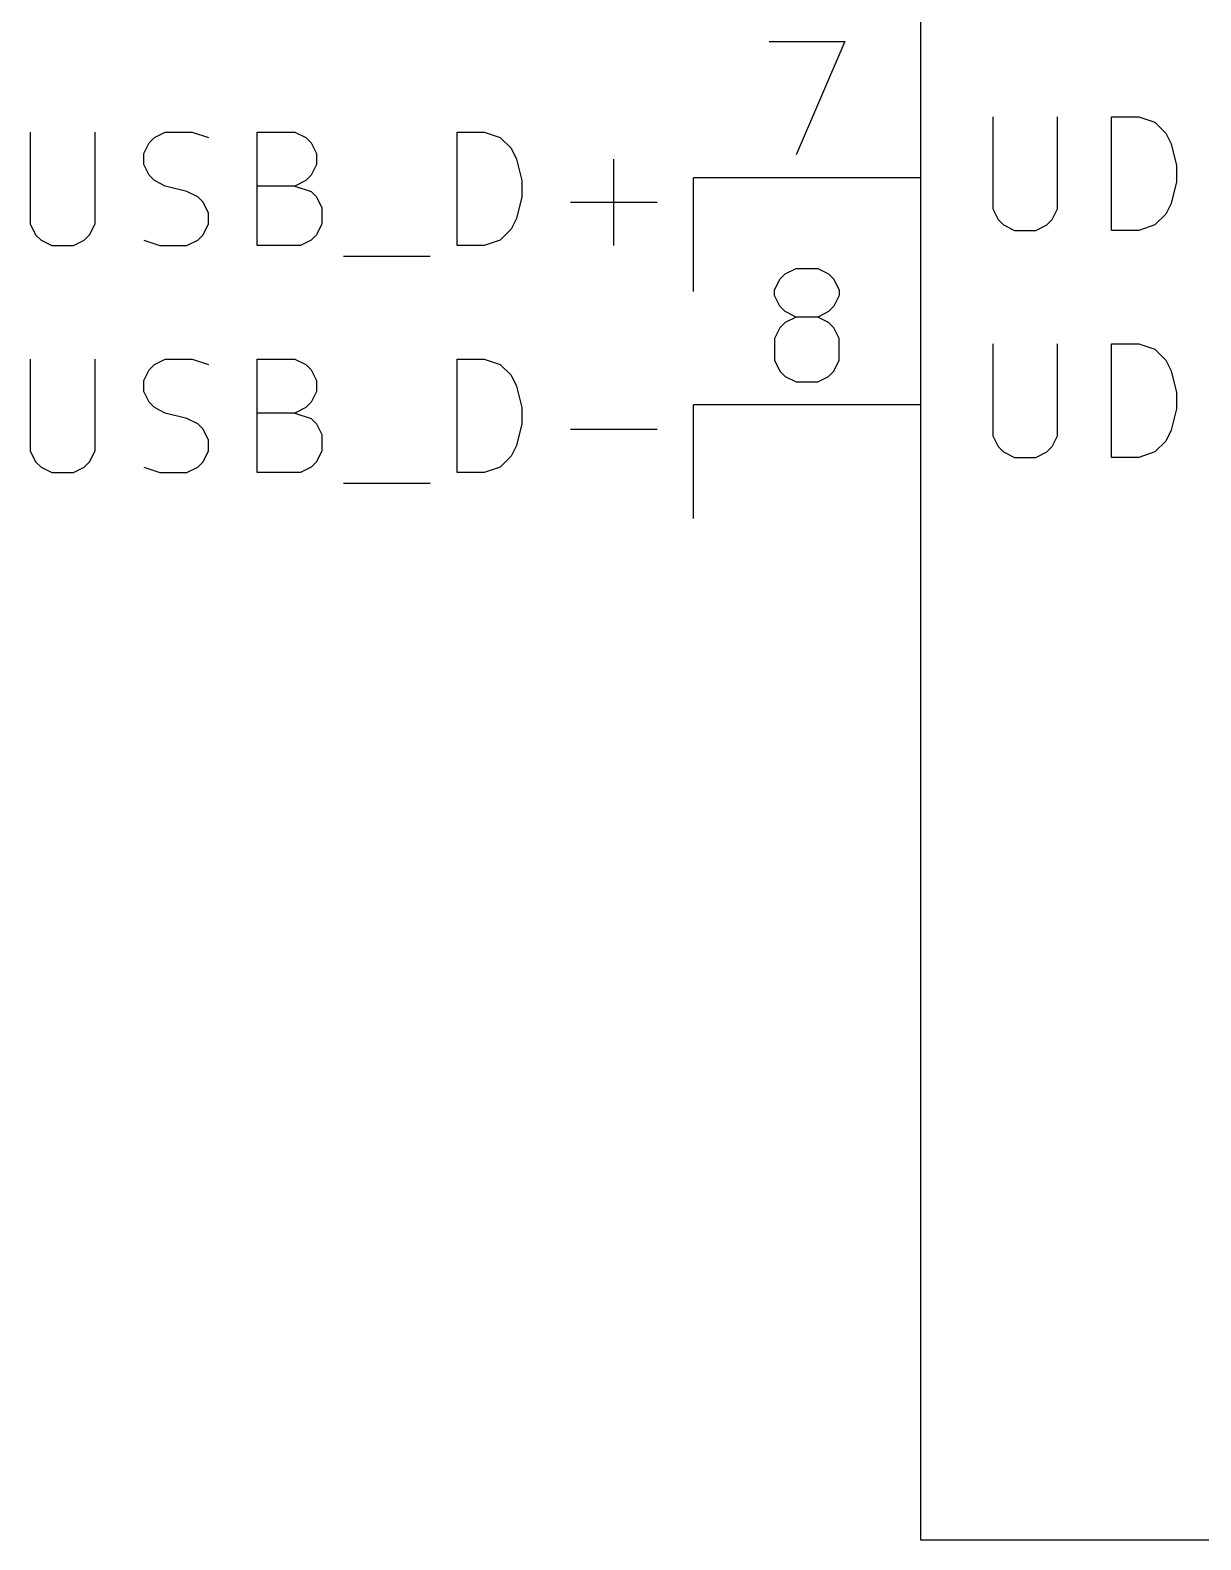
# Model space of a CAD drawing. Header units: inches. Extents: x 0.4 to 16.1, y -11.3 to -0.4.
# Drawn here: x 12.108 to 12.624, y -3.35 to -2.685 of the extents above; entities that cross this region are included whole.
import ezdxf

# ---------------------------------------------------------------- set-up
doc = ezdxf.new("R2010")
doc.units = ezdxf.units.IN
doc.header["$MEASUREMENT"] = 0
for name, color, linetype in [('GREENSIXTYFIVE', 129, 'CONTINUOUS'), ('LIGHTGREEN', 92, 'CONTINUOUS'), ('LIGHTRED', 12, 'CONTINUOUS'), ('RED', 14, 'CONTINUOUS'), ('REDSIX', 19, 'CONTINUOUS'), ('WHITE', 250, 'CONTINUOUS')]:
    doc.layers.add(name, color=color, linetype=linetype)

msp = doc.modelspace()

# ---------------------------------------------------------------- linework, layer by layer
at = {"layer": 'GREENSIXTYFIVE', "linetype": 'CONTINUOUS'}
for p, q in [((12.5319, -2.72313), (12.5319, -2.76361)), ((12.5319, -2.72313), (12.5319, -2.76361)), ((12.56047, -2.76361), (12.56047, -2.72313)), ((12.56047, -2.76361), (12.56047, -2.72313)), ((12.58428, -2.77313), (12.58428, -2.72313)), ((12.58428, -2.72313), (12.59619, -2.72313)), ((12.58428, -2.77313), (12.58428, -2.72313)), ((12.58428, -2.72313), (12.59619, -2.72313)), ((12.59619, -2.72313), (12.60333, -2.72551)), ((12.59619, -2.72313), (12.60333, -2.72551)), ((12.60333, -2.72551), (12.60809, -2.73028)), ((12.60333, -2.72551), (12.60809, -2.73028)), ((12.60809, -2.73028), (12.61048, -2.73504)), ((12.60809, -2.73028), (12.61048, -2.73504)), ((12.61048, -2.73504), (12.61285, -2.74456)), ((12.61048, -2.73504), (12.61285, -2.74456)), ((12.61285, -2.74456), (12.61285, -2.7517)), ((12.61285, -2.74456), (12.61285, -2.7517)), ((12.61285, -2.7517), (12.61048, -2.76122)), ((12.61285, -2.7517), (12.61048, -2.76122)), ((12.5319, -2.76361), (12.53428, -2.76837)), ((12.5319, -2.76361), (12.53428, -2.76837)), ((12.55809, -2.76837), (12.56047, -2.76361)), ((12.55809, -2.76837), (12.56047, -2.76361)), ((12.60809, -2.76599), (12.60333, -2.77075)), ((12.60809, -2.76599), (12.60333, -2.77075)), ((12.61048, -2.76122), (12.60809, -2.76599)), ((12.61048, -2.76122), (12.60809, -2.76599)), ((12.53428, -2.76837), (12.53667, -2.77075)), ((12.53428, -2.76837), (12.53667, -2.77075)), ((12.53667, -2.77075), (12.54143, -2.77313)), ((12.53667, -2.77075), (12.54143, -2.77313)), ((12.54143, -2.77313), (12.55095, -2.77313)), ((12.54143, -2.77313), (12.55095, -2.77313)), ((12.55095, -2.77313), (12.55571, -2.77075)), ((12.55095, -2.77313), (12.55571, -2.77075)), ((12.55571, -2.77075), (12.55809, -2.76837)), ((12.55571, -2.77075), (12.55809, -2.76837)), ((12.59619, -2.77313), (12.58428, -2.77313)), ((12.59619, -2.77313), (12.58428, -2.77313)), ((12.60333, -2.77075), (12.59619, -2.77313)), ((12.60333, -2.77075), (12.59619, -2.77313)), ((12.5319, -2.82313), (12.5319, -2.86361)), ((12.5319, -2.82313), (12.5319, -2.86361)), ((12.56047, -2.86361), (12.56047, -2.82313)), ((12.56047, -2.86361), (12.56047, -2.82313)), ((12.58428, -2.87313), (12.58428, -2.82313)), ((12.58428, -2.82313), (12.59619, -2.82313)), ((12.58428, -2.87313), (12.58428, -2.82313)), ((12.58428, -2.82313), (12.59619, -2.82313)), ((12.59619, -2.82313), (12.60333, -2.82551)), ((12.59619, -2.82313), (12.60333, -2.82551)), ((12.60333, -2.82551), (12.60809, -2.83028)), ((12.60333, -2.82551), (12.60809, -2.83028)), ((12.60809, -2.83028), (12.61048, -2.83504)), ((12.60809, -2.83028), (12.61048, -2.83504)), ((12.61048, -2.83504), (12.61285, -2.84456)), ((12.61048, -2.83504), (12.61285, -2.84456)), ((12.61285, -2.84456), (12.61285, -2.8517)), ((12.61285, -2.84456), (12.61285, -2.8517)), ((12.61285, -2.8517), (12.61048, -2.86122)), ((12.61285, -2.8517), (12.61048, -2.86122)), ((12.5319, -2.86361), (12.53428, -2.86837)), ((12.5319, -2.86361), (12.53428, -2.86837)), ((12.55809, -2.86837), (12.56047, -2.86361)), ((12.55809, -2.86837), (12.56047, -2.86361)), ((12.60809, -2.86599), (12.60333, -2.87075)), ((12.60809, -2.86599), (12.60333, -2.87075)), ((12.61048, -2.86122), (12.60809, -2.86599)), ((12.61048, -2.86122), (12.60809, -2.86599)), ((12.53428, -2.86837), (12.53667, -2.87075)), ((12.53428, -2.86837), (12.53667, -2.87075)), ((12.53667, -2.87075), (12.54143, -2.87313)), ((12.53667, -2.87075), (12.54143, -2.87313)), ((12.55095, -2.87313), (12.55571, -2.87075)), ((12.55095, -2.87313), (12.55571, -2.87075)), ((12.55571, -2.87075), (12.55809, -2.86837)), ((12.55571, -2.87075), (12.55809, -2.86837)), ((12.60333, -2.87075), (12.59619, -2.87313)), ((12.60333, -2.87075), (12.59619, -2.87313)), ((12.54143, -2.87313), (12.55095, -2.87313)), ((12.54143, -2.87313), (12.55095, -2.87313)), ((12.59619, -2.87313), (12.58428, -2.87313)), ((12.59619, -2.87313), (12.58428, -2.87313))]:
    msp.add_line(p, q, dxfattribs=at)
at = {"layer": 'LIGHTGREEN', "linetype": 'CONTINUOUS'}
for p, q in [((12.4, -2.8), (12.4, -2.75)), ((12.4, -2.9), (12.4, -2.85))]:
    msp.add_line(p, q, dxfattribs=at)
at = {"layer": 'LIGHTRED', "linetype": 'CONTINUOUS'}
for p, q in [((12.43333, -2.68988), (12.46667, -2.68988)), ((12.43333, -2.68988), (12.46667, -2.68988)), ((12.46667, -2.68988), (12.44524, -2.73988)), ((12.46667, -2.68988), (12.44524, -2.73988)), ((12.43809, -2.79464), (12.44048, -2.79226)), ((12.43809, -2.79464), (12.44048, -2.79226)), ((12.44048, -2.79226), (12.44524, -2.78988)), ((12.44048, -2.79226), (12.44524, -2.78988)), ((12.44524, -2.78988), (12.45476, -2.78988)), ((12.44524, -2.78988), (12.45476, -2.78988)), ((12.45476, -2.78988), (12.45952, -2.79226)), ((12.45476, -2.78988), (12.45952, -2.79226)), ((12.45952, -2.79226), (12.46191, -2.79464)), ((12.45952, -2.79226), (12.46191, -2.79464)), ((12.43572, -2.7994), (12.43809, -2.79464)), ((12.43572, -2.7994), (12.43809, -2.79464)), ((12.43572, -2.80178), (12.43572, -2.7994)), ((12.43572, -2.80178), (12.43572, -2.7994)), ((12.46191, -2.79464), (12.46429, -2.7994)), ((12.46191, -2.79464), (12.46429, -2.7994)), ((12.46429, -2.7994), (12.46429, -2.80178)), ((12.46429, -2.7994), (12.46429, -2.80178)), ((12.43809, -2.80655), (12.43572, -2.80178)), ((12.43809, -2.80655), (12.43572, -2.80178)), ((12.44048, -2.80893), (12.43809, -2.80655)), ((12.44048, -2.80893), (12.43809, -2.80655)), ((12.46191, -2.80655), (12.45952, -2.80893)), ((12.46191, -2.80655), (12.45952, -2.80893)), ((12.46429, -2.80178), (12.46191, -2.80655)), ((12.46429, -2.80178), (12.46191, -2.80655)), ((12.44524, -2.81131), (12.44048, -2.80893)), ((12.44524, -2.81131), (12.44048, -2.80893)), ((12.44524, -2.81131), (12.44048, -2.81369)), ((12.44524, -2.81131), (12.44048, -2.81369)), ((12.45476, -2.81131), (12.44524, -2.81131)), ((12.45476, -2.81131), (12.44524, -2.81131)), ((12.45952, -2.80893), (12.45476, -2.81131)), ((12.45952, -2.80893), (12.45476, -2.81131)), ((12.45952, -2.81369), (12.45476, -2.81131)), ((12.45952, -2.81369), (12.45476, -2.81131)), ((12.43809, -2.81607), (12.43572, -2.82083)), ((12.43809, -2.81607), (12.43572, -2.82083)), ((12.44048, -2.81369), (12.43809, -2.81607)), ((12.44048, -2.81369), (12.43809, -2.81607)), ((12.46191, -2.81607), (12.45952, -2.81369)), ((12.46191, -2.81607), (12.45952, -2.81369)), ((12.46429, -2.82083), (12.46191, -2.81607)), ((12.46429, -2.82083), (12.46191, -2.81607)), ((12.43572, -2.82083), (12.43572, -2.83035)), ((12.43572, -2.82083), (12.43572, -2.83035)), ((12.46429, -2.83035), (12.46429, -2.82083)), ((12.46429, -2.83035), (12.46429, -2.82083)), ((12.43572, -2.83035), (12.43809, -2.83512)), ((12.43572, -2.83035), (12.43809, -2.83512)), ((12.46191, -2.83512), (12.46429, -2.83035)), ((12.46191, -2.83512), (12.46429, -2.83035)), ((12.43809, -2.83512), (12.44048, -2.8375)), ((12.43809, -2.83512), (12.44048, -2.8375)), ((12.44048, -2.8375), (12.44524, -2.83988)), ((12.44048, -2.8375), (12.44524, -2.83988)), ((12.45476, -2.83988), (12.45952, -2.8375)), ((12.45476, -2.83988), (12.45952, -2.8375)), ((12.45952, -2.8375), (12.46191, -2.83512)), ((12.45952, -2.8375), (12.46191, -2.83512)), ((12.44524, -2.83988), (12.45476, -2.83988)), ((12.44524, -2.83988), (12.45476, -2.83988))]:
    msp.add_line(p, q, dxfattribs=at)
at = {"layer": 'RED', "linetype": 'CONTINUOUS'}
for p, q in [((12.5, -2.35), (12.5, -3.35)), ((12.5, -2.75), (12.4, -2.75)), ((12.5, -2.75), (12.4, -2.75)), ((12.5, -2.85), (12.4, -2.85)), ((12.5, -2.85), (12.4, -2.85)), ((12.5, -3.35), (13.1, -3.35))]:
    msp.add_line(p, q, dxfattribs=at)
at = {"layer": 'REDSIX', "linetype": 'CONTINUOUS'}
for p, q in [((12.10779, -2.7298), (12.10779, -2.77028)), ((12.13636, -2.77028), (12.13636, -2.7298)), ((12.16017, -2.73456), (12.16256, -2.73218)), ((12.16256, -2.73218), (12.16732, -2.7298)), ((12.16732, -2.7298), (12.17922, -2.7298)), ((12.17922, -2.7298), (12.18637, -2.73218)), ((12.20779, -2.7798), (12.20779, -2.7298)), ((12.20779, -2.7298), (12.22446, -2.7298)), ((12.22446, -2.7298), (12.22922, -2.73218)), ((12.22922, -2.73218), (12.2316, -2.73456)), ((12.29589, -2.7798), (12.29589, -2.7298)), ((12.29589, -2.7298), (12.30779, -2.7298)), ((12.30779, -2.7298), (12.31493, -2.73218)), ((12.31493, -2.73218), (12.3197, -2.73694)), ((12.1578, -2.73932), (12.16017, -2.73456)), ((12.1578, -2.74409), (12.1578, -2.73932)), ((12.2316, -2.73456), (12.23398, -2.73932)), ((12.23398, -2.73932), (12.23398, -2.74409)), ((12.3197, -2.73694), (12.32208, -2.7417)), ((12.16017, -2.74885), (12.1578, -2.74409)), ((12.23398, -2.74409), (12.2316, -2.74885)), ((12.32208, -2.7417), (12.32446, -2.75123)), ((12.36493, -2.7798), (12.36493, -2.7417)), ((12.16256, -2.75123), (12.16017, -2.74885)), ((12.16732, -2.75361), (12.16256, -2.75123)), ((12.22922, -2.75123), (12.22446, -2.75361)), ((12.2316, -2.74885), (12.22922, -2.75123)), ((12.32446, -2.75123), (12.32446, -2.75837)), ((12.17684, -2.75599), (12.16732, -2.75361)), ((12.1816, -2.75837), (12.17684, -2.75599)), ((12.18398, -2.76075), (12.1816, -2.75837)), ((12.22446, -2.75361), (12.20779, -2.75361)), ((12.22446, -2.75361), (12.2316, -2.75599)), ((12.2316, -2.75599), (12.23398, -2.75837)), ((12.23398, -2.75837), (12.23636, -2.76313)), ((12.32446, -2.75837), (12.32208, -2.76789)), ((12.18637, -2.76552), (12.18398, -2.76075)), ((12.18637, -2.77028), (12.18637, -2.76552)), ((12.23636, -2.76313), (12.23636, -2.77028)), ((12.34589, -2.76075), (12.38398, -2.76075)), ((12.10779, -2.77028), (12.11017, -2.77504)), ((12.13398, -2.77504), (12.13636, -2.77028)), ((12.18398, -2.77504), (12.18637, -2.77028)), ((12.23636, -2.77028), (12.23398, -2.77504)), ((12.3197, -2.77266), (12.31493, -2.77742)), ((12.32208, -2.76789), (12.3197, -2.77266)), ((12.11017, -2.77504), (12.11256, -2.77742)), ((12.11256, -2.77742), (12.11731, -2.7798)), ((12.11731, -2.7798), (12.12684, -2.7798)), ((12.12684, -2.7798), (12.1316, -2.77742)), ((12.1316, -2.77742), (12.13398, -2.77504)), ((12.1578, -2.77742), (12.16494, -2.7798)), ((12.16494, -2.7798), (12.17684, -2.7798)), ((12.17684, -2.7798), (12.1816, -2.77742)), ((12.1816, -2.77742), (12.18398, -2.77504)), ((12.22684, -2.7798), (12.20779, -2.7798)), ((12.2316, -2.77742), (12.22684, -2.7798)), ((12.23398, -2.77504), (12.2316, -2.77742)), ((12.30779, -2.7798), (12.29589, -2.7798)), ((12.31493, -2.77742), (12.30779, -2.7798)), ((12.24589, -2.78456), (12.28398, -2.78456)), ((12.10779, -2.8298), (12.10779, -2.87028)), ((12.13636, -2.87028), (12.13636, -2.8298)), ((12.16017, -2.83456), (12.16256, -2.83218)), ((12.16256, -2.83218), (12.16732, -2.8298)), ((12.16732, -2.8298), (12.17922, -2.8298)), ((12.17922, -2.8298), (12.18637, -2.83218)), ((12.20779, -2.8798), (12.20779, -2.8298)), ((12.20779, -2.8298), (12.22446, -2.8298)), ((12.22446, -2.8298), (12.22922, -2.83218)), ((12.22922, -2.83218), (12.2316, -2.83456)), ((12.29589, -2.8798), (12.29589, -2.8298)), ((12.29589, -2.8298), (12.30779, -2.8298)), ((12.30779, -2.8298), (12.31493, -2.83218)), ((12.31493, -2.83218), (12.3197, -2.83694)), ((12.1578, -2.83932), (12.16017, -2.83456)), ((12.1578, -2.84409), (12.1578, -2.83932)), ((12.2316, -2.83456), (12.23398, -2.83932)), ((12.23398, -2.83932), (12.23398, -2.84409)), ((12.3197, -2.83694), (12.32208, -2.8417)), ((12.16017, -2.84885), (12.1578, -2.84409)), ((12.23398, -2.84409), (12.2316, -2.84885)), ((12.32208, -2.8417), (12.32446, -2.85123)), ((12.16256, -2.85123), (12.16017, -2.84885)), ((12.16732, -2.85361), (12.16256, -2.85123)), ((12.22922, -2.85123), (12.22446, -2.85361)), ((12.2316, -2.84885), (12.22922, -2.85123)), ((12.32446, -2.85123), (12.32446, -2.85837)), ((12.17684, -2.85599), (12.16732, -2.85361)), ((12.1816, -2.85837), (12.17684, -2.85599)), ((12.18398, -2.86075), (12.1816, -2.85837)), ((12.22446, -2.85361), (12.20779, -2.85361)), ((12.22446, -2.85361), (12.2316, -2.85599)), ((12.2316, -2.85599), (12.23398, -2.85837)), ((12.23398, -2.85837), (12.23636, -2.86313)), ((12.32446, -2.85837), (12.32208, -2.86789)), ((12.18637, -2.86552), (12.18398, -2.86075)), ((12.18637, -2.87028), (12.18637, -2.86552)), ((12.23636, -2.86313), (12.23636, -2.87028)), ((12.34589, -2.86075), (12.38398, -2.86075)), ((12.10779, -2.87028), (12.11017, -2.87504)), ((12.13398, -2.87504), (12.13636, -2.87028)), ((12.18398, -2.87504), (12.18637, -2.87028)), ((12.23636, -2.87028), (12.23398, -2.87504)), ((12.3197, -2.87266), (12.31493, -2.87742)), ((12.32208, -2.86789), (12.3197, -2.87266)), ((12.11017, -2.87504), (12.11256, -2.87742)), ((12.11256, -2.87742), (12.11731, -2.8798)), ((12.12684, -2.8798), (12.1316, -2.87742)), ((12.1316, -2.87742), (12.13398, -2.87504)), ((12.1578, -2.87742), (12.16494, -2.8798)), ((12.17684, -2.8798), (12.1816, -2.87742)), ((12.1816, -2.87742), (12.18398, -2.87504)), ((12.2316, -2.87742), (12.22684, -2.8798)), ((12.23398, -2.87504), (12.2316, -2.87742)), ((12.31493, -2.87742), (12.30779, -2.8798)), ((12.11731, -2.8798), (12.12684, -2.8798)), ((12.16494, -2.8798), (12.17684, -2.8798)), ((12.22684, -2.8798), (12.20779, -2.8798)), ((12.24589, -2.88456), (12.28398, -2.88456)), ((12.30779, -2.8798), (12.29589, -2.8798))]:
    msp.add_line(p, q, dxfattribs=at)
at = {"layer": 'WHITE', "linetype": 'CONTINUOUS'}
for p, q in [((12.5, -2.35), (12.5, -3.35)), ((12.5, -3.35), (13.1, -3.35))]:
    msp.add_line(p, q, dxfattribs=at)

doc.saveas('drawing.dxf')
